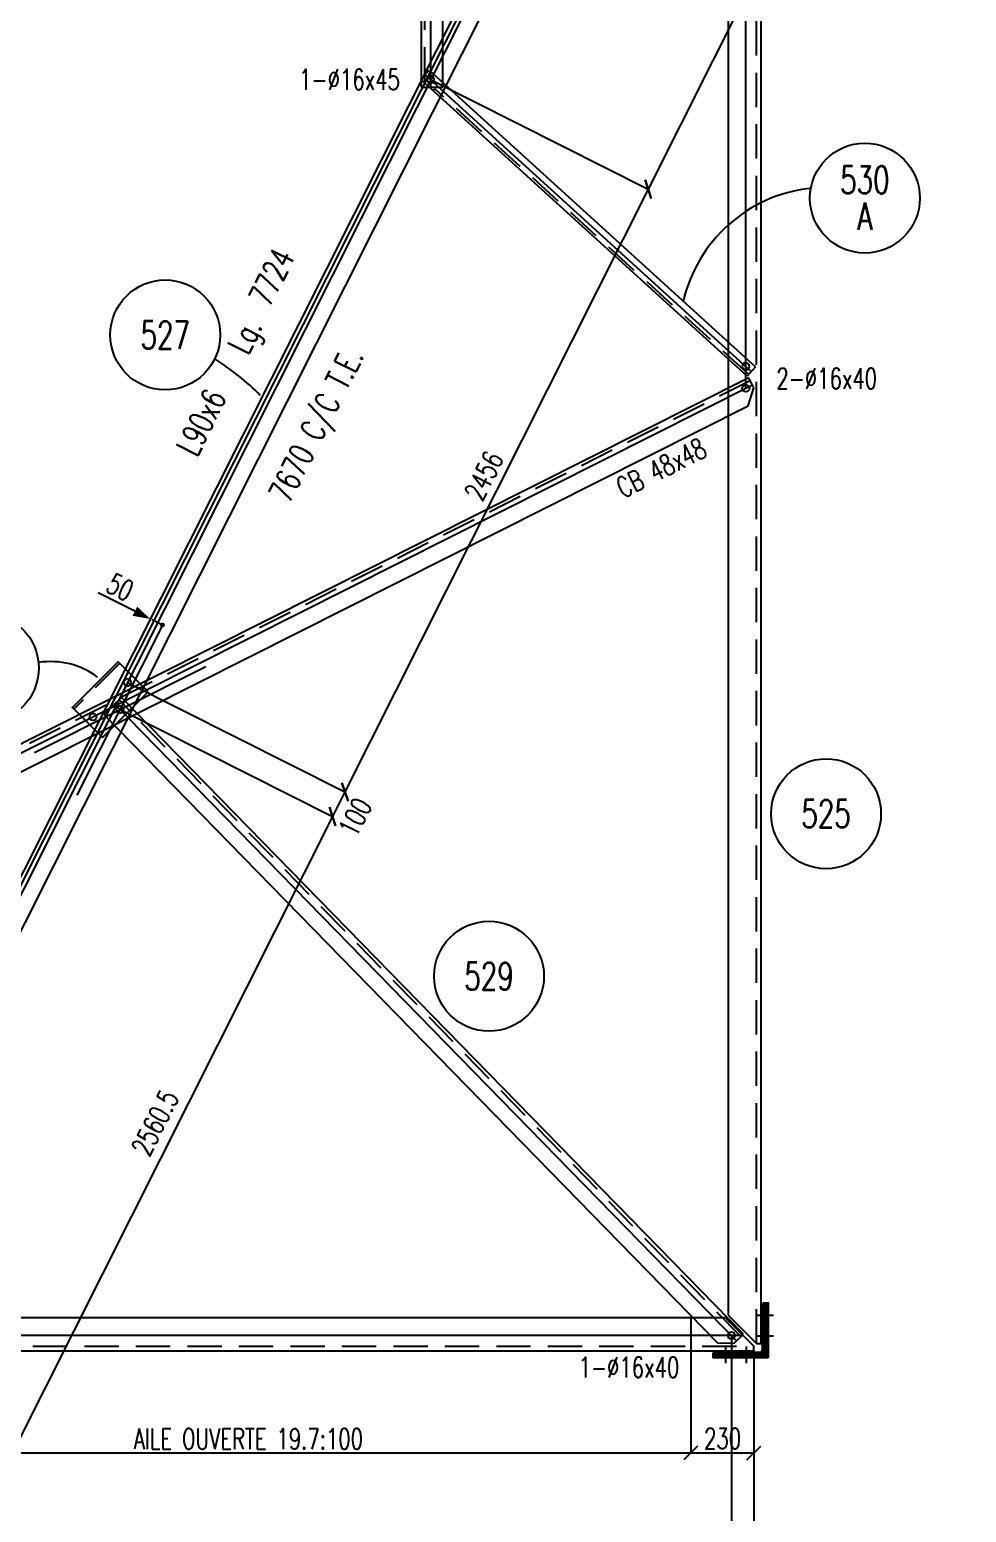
# Model space of a CAD drawing. Extents: x 575476 to 595751, y -97905 to -83554.
# Drawn here: x 587613 to 591024, y -94850 to -89453 of the extents above; entities that cross this region are included whole.
import ezdxf
from ezdxf.enums import TextEntityAlignment as Align

# ---------------------------------------------------------------- set-up
doc = ezdxf.new("R2010")
doc.units = 0
doc.header["$LTSCALE"] = 250
doc.header["$MEASUREMENT"] = 0
doc.linetypes.add('DASHED', pattern=[0.75, 0.5, -0.25])
doc.layers.get('0').update_dxf_attribs({"linetype": 'CONTINUOUS'})
doc.layers.get('DEFPOINTS').update_dxf_attribs({"linetype": 'CONTINUOUS'})
for name, color, linetype in [('ASSI', 6, 'CONTINUOUS'), ('BOLLINI_1', 7, 'CONTINUOUS'), ('BOLLINI_5', 7, 'CONTINUOUS'), ('FORI', 2, 'CONTINUOUS'), ('LINEA_ANG', 2, 'CONTINUOUS'), ('LINEE_PIASTRE', 2, 'CONTINUOUS'), ('LS', 7, 'CONTINUOUS'), ('PIASTRE', 5, 'CONTINUOUS'), ('QT_MAL', 7, 'CONTINUOUS'), ('QT_MPR', 7, 'CONTINUOUS'), ('TRAT-Y', 7, 'DASHED')]:
    doc.layers.add(name, color=color, linetype=linetype)
doc.styles.add('QUOTE', font='ROMANS8.SHX', dxfattribs={"width": 0.7})
doc.styles.add('RQL', font='ROMANS8.SHX', dxfattribs={"width": 0.7})
doc.styles.add('RS', font='ROMANS8.shx', dxfattribs={"width": 0.7})
doc.styles.get("Standard").update_dxf_attribs({"font": 'ROMANS8.SHX', "width": 0.7})
doc.dimstyles.new('FRECCE1', dxfattribs={"dimtxt": 75, "dimasz": 8.33, "dimexe": 0, "dimexo": 0, "dimgap": 1, "dimtad": 1, "dimzin": 0, "dimdsep": 46, "dimtxsty": 'RS', "dimblk1": 'QUOTP', "dimblk2": 'QUOTF', "dimsah": 1, "dimcen": 0, "dimclrd": 2, "dimclre": 2, "dimclrt": 7, "dimadec": 0, "dimazin": 0, "dimtfac": 1, "dimtix": 1, "dimtmove": 2, "dimatfit": 3, "dimldrblk": 'QUOTP', "dimfxl": 1, "dimtolj": 1, "dimtzin": 0, "dimarcsym": 0})
doc.dimstyles.new('TRATTO', dxfattribs={"dimscale": 0, "dimtxt": 75, "dimasz": 50, "dimexe": 0, "dimexo": 0, "dimgap": 10, "dimtad": 1, "dimrnd": 0.5, "dimdsep": 46, "dimtxsty": 'RS', "dimblk1": 'OBLIQUE', "dimblk2": 'OBLIQUE', "dimsah": 1, "dimcen": 0.09, "dimclrd": 2, "dimclre": 2, "dimclrt": 7, "dimadec": 0, "dimazin": 0, "dimtfac": 1, "dimtix": 1, "dimtmove": 2, "dimatfit": 3, "dimfxl": 1, "dimtolj": 1, "dimtzin": 0, "dimarcsym": 0})

# ---------------------------------------------------------------- blocks, each defined once
blk = doc.blocks.new('16')
blk.add_circle((0, 0), 1)
blk = doc.blocks.new('MRKR_98')
blk.add_point((0, 0))
at = {"color": 7, "style": 'QUOTE', "width": 0.5, "flags": 1}
for tag, p in [('NFORI', (3.72, 5.3)), ('TI', (3.73, 6.83)), ('DI_S', (3.73, 6.42)), ('D_S', (3.73, 6.02)), ('E_S', (3.73, 5.68)), ('AUX2', (3.71, 4.93)), ('AUX1', (3.73, 4.19)), ('FAM', (3.73, 4.55)), ('COMMESSA', (3.73, 3.85)), ('MD', (3.73, 3.51)), ('MP', (3.73, 3.16)), ('LARGHEZZA', (3.73, 2.82)), ('SPESSORE', (3.73, 2.48)), ('NP', (3.73, 2.14)), ('SV', (3.73, 1.79)), ('PESO', (3.73, 1.45)), ('QUA', (3.73, 1.11)), ('LUN', (3.73, 0.76)), ('PROF', (3.73, 0.42)), ('POS', (3.73, 0.08))]:
    blk.add_attdef(tag, p, '', height=0.2, dxfattribs=at)
at = {"color": 7, "flags": 1}
for tag, p in [('LAV1', (5.26, 6.88)), ('LAV2', (5.26, 6.55)), ('LAV3', (5.26, 6.21)), ('LAV4', (5.26, 5.88)), ('LAV5', (5.26, 5.55)), ('LAV6', (5.26, 5.21)), ('LAV7', (5.26, 4.88)), ('LAV8', (5.26, 4.55)), ('LAV9', (5.26, 4.21)), ('LAV10', (5.26, 3.88))]:
    blk.add_attdef(tag, p, '', height=0.2, dxfattribs=at)
blk = doc.blocks.new('ASSE98')
blk.add_line((0, 0), (1, 0))
at = {"color": 7, "style": 'QUOTE', "width": 0.5, "flags": 1}
for tag, p in [('TI', (1.38308, 6.82731)), ('DI_S', (1.38308, 6.42178)), ('D_S', (1.38308, 6.02092)), ('E_S', (1.38308, 5.68065)), ('NFORI', (1.36454, 5.29792)), ('ALAR', (1.36349, 4.93246)), ('FAM', (1.3775, 4.54645)), ('ALA', (1.38308, 4.19257)), ('DISP2', (1.38308, 3.84971)), ('DISP1', (1.38308, 3.50686)), ('PINZAF', (1.38308, 3.164)), ('PINZAI', (1.38308, 2.82114)), ('TRP', (1.38308, 2.47829)), ('NP', (1.38308, 2.13543)), ('SV', (1.38308, 1.79257)), ('PESO', (1.38308, 1.44971)), ('QUA', (1.38308, 1.10686)), ('LUN', (1.38308, 0.764)), ('PROF', (1.38308, 0.42114)), ('POS', (1.38308, 0.07829))]:
    blk.add_attdef(tag, p, '', height=0.2, dxfattribs=at)
at = {"color": 7, "flags": 1}
for tag, p in [('LAV1', (3.07431, 6.82847)), ('LAV2', (3.07431, 6.49513)), ('LAV3', (3.07431, 6.1618)), ('LAV4', (3.07431, 5.82847)), ('LAV5', (3.07431, 5.49513)), ('LAV6', (3.07431, 5.1618)), ('LAV7', (3.07431, 4.82847)), ('LAV8', (3.07431, 4.49513)), ('LAV9', (3.07431, 4.1618)), ('LAV10', (3.07431, 3.82847))]:
    blk.add_attdef(tag, p, '', height=0.2, dxfattribs=at)
blk = doc.blocks.new('_OBLIQUE')
at = {"color": 0, "linetype": 'ByBlock'}
blk.add_line((-0.5, -0.5), (0.5, 0.5), dxfattribs=at)
blk = doc.blocks.new('*D55')
at = {"layer": 'DEFPOINTS', "color": 0, "transparency": 16777216}
for p in [(586773.7, -94206.1), (590168.7, -94206.1), (590168.7, -94997.8)]:
    blk.add_point(p, dxfattribs=at)
at = {"layer": 'QT_MPR', "color": 2, "lineweight": -2, "transparency": 16777216}
for p, q in [((586773.7, -94206.1), (586773.7, -94997.8)), ((590168.7, -94206.1), (590168.7, -94997.8)), ((586773.7, -94997.8), (590168.7, -94997.8))]:
    blk.add_line(p, q, dxfattribs=at)
at = {"layer": 'QT_MPR', "color": 2, "lineweight": -2, "transparency": 16777216, "xscale": 50, "yscale": 50, "zscale": 50, "rotation": 180}
blk.add_blockref('_OBLIQUE', (586773.7, -94997.8), dxfattribs=at)
at = {"layer": 'QT_MPR', "color": 2, "lineweight": -2, "transparency": 16777216, "xscale": 50, "yscale": 50, "zscale": 50}
blk.add_blockref('_OBLIQUE', (590168.7, -94997.8), dxfattribs=at)
at = {"layer": 'QT_MPR', "color": 7, "transparency": 16777216, "insert": (588471.2, -94950.3), "char_height": 75, "attachment_point": 5, "style": 'RS'}
blk.add_mtext('\\A1;3395', dxfattribs=at)
blk = doc.blocks.new('*D56')
at = {"layer": 'DEFPOINTS', "color": 0, "transparency": 16777216}
for p in [(590020.3, -94142.1), (590250.1, -94262.1), (590020.3, -94634.1)]:
    blk.add_point(p, dxfattribs=at)
at = {"layer": 'QT_MPR', "color": 2, "lineweight": -2, "transparency": 16777216}
for p, q in [((590020.3, -94142.1), (590020.3, -94634.1)), ((590250.1, -94262.1), (590250.1, -94634.1)), ((590250.1, -94634.1), (590020.3, -94634.1))]:
    blk.add_line(p, q, dxfattribs=at)
at = {"layer": 'QT_MPR', "color": 2, "lineweight": -2, "transparency": 16777216, "xscale": 50, "yscale": 50, "zscale": 50, "rotation": 180}
blk.add_blockref('_OBLIQUE', (590020.3, -94634.1), dxfattribs=at)
at = {"layer": 'QT_MPR', "color": 2, "lineweight": -2, "transparency": 16777216, "xscale": 50, "yscale": 50, "zscale": 50}
blk.add_blockref('_OBLIQUE', (590250.1, -94634.1), dxfattribs=at)
at = {"layer": 'QT_MPR', "color": 7, "transparency": 16777216, "insert": (590136.5, -94581.1), "char_height": 75, "attachment_point": 5, "style": 'RS'}
blk.add_mtext('\\A1;230', dxfattribs=at)
blk = doc.blocks.new('*D64')
at = {"layer": 'DEFPOINTS', "color": 0, "transparency": 16777216}
for p in [(590220.9, -87354.4), (589073.4, -89635.3), (589865.3, -90033.7)]:
    blk.add_point(p, dxfattribs=at)
at = {"layer": 'QT_MPR', "color": 2, "lineweight": -2, "transparency": 16777216}
for p, q in [((590220.9, -87354.4), (591012.9, -87752.8)), ((591012.9, -87752.8), (589865.3, -90033.7)), ((589073.4, -89635.3), (589865.3, -90033.7))]:
    blk.add_line(p, q, dxfattribs=at)
at = {"layer": 'QT_MPR', "color": 2, "lineweight": -2, "transparency": 16777216, "xscale": 50, "yscale": 50, "zscale": 50}
for p, rotation in [((591012.9, -87752.8), 63.29214062312654), ((589865.3, -90033.7), 243.2921406231265)]:
    blk.add_blockref('_OBLIQUE', p, dxfattribs=dict(at, rotation=rotation))
at = {"layer": 'QT_MPR', "color": 7, "transparency": 16777216, "insert": (590428.8, -88778.3), "char_height": 75, "attachment_point": 5, "rotation": 63.2921, "style": 'RS'}
blk.add_mtext('\\A1;2553.5', dxfattribs=at)
blk = doc.blocks.new('*D65')
at = {"layer": 'DEFPOINTS', "color": 0, "transparency": 16777216}
for p in [(589073.4, -89635.3), (587969.6, -91829.3), (588761.5, -92227.7)]:
    blk.add_point(p, dxfattribs=at)
at = {"layer": 'QT_MPR', "color": 2, "lineweight": -2, "transparency": 16777216}
for p, q in [((589073.4, -89635.3), (589865.3, -90033.7)), ((589865.3, -90033.7), (588761.5, -92227.7)), ((587969.6, -91829.3), (588761.5, -92227.7))]:
    blk.add_line(p, q, dxfattribs=at)
at = {"layer": 'QT_MPR', "color": 2, "lineweight": -2, "transparency": 16777216, "xscale": 50, "yscale": 50, "zscale": 50}
for p, rotation in [((589865.3, -90033.7), 63.29214062312654), ((588761.5, -92227.7), 243.2921406231265)]:
    blk.add_blockref('_OBLIQUE', p, dxfattribs=dict(at, rotation=rotation))
at = {"layer": 'QT_MPR', "color": 7, "transparency": 16777216, "insert": (589267.5, -91077.4), "char_height": 75, "attachment_point": 5, "rotation": 63.2921, "style": 'RS'}
blk.add_mtext('\\A1;2456', dxfattribs=at)
blk = doc.blocks.new('*D66')
at = {"layer": 'DEFPOINTS', "color": 0, "transparency": 16777216}
for p in [(587969.6, -91829.3), (587942.4, -91927.6), (588716.5, -92317.1)]:
    blk.add_point(p, dxfattribs=at)
at = {"layer": 'QT_MPR', "color": 2, "lineweight": -2, "transparency": 16777216}
for p, q in [((587969.6, -91829.3), (588761.5, -92227.7)), ((587942.4, -91927.6), (588716.5, -92317.1)), ((588761.5, -92227.7), (588716.5, -92317.1))]:
    blk.add_line(p, q, dxfattribs=at)
at = {"layer": 'QT_MPR', "color": 2, "lineweight": -2, "transparency": 16777216, "xscale": 50, "yscale": 50, "zscale": 50}
for p, rotation in [((588761.5, -92227.7), 63.29214062312654), ((588716.5, -92317.1), 243.2921406231265)]:
    blk.add_blockref('_OBLIQUE', p, dxfattribs=dict(at, rotation=rotation))
at = {"layer": 'QT_MPR', "color": 7, "transparency": 16777216, "insert": (588799.2, -92319.5), "char_height": 75, "attachment_point": 5, "rotation": 63.2921, "style": 'RS'}
blk.add_mtext('\\A1;100', dxfattribs=at)
blk = doc.blocks.new('*D67')
at = {"layer": 'DEFPOINTS', "color": 0, "transparency": 16777216}
for p in [(587942.4, -91927.6), (586773.7, -94206.1), (587565.6, -94604.5)]:
    blk.add_point(p, dxfattribs=at)
at = {"layer": 'QT_MPR', "color": 2, "lineweight": -2, "transparency": 16777216}
for p, q in [((587942.4, -91927.6), (588716.5, -92317.1)), ((588716.5, -92317.1), (587565.6, -94604.5)), ((586773.7, -94206.1), (587565.6, -94604.5))]:
    blk.add_line(p, q, dxfattribs=at)
at = {"layer": 'QT_MPR', "color": 2, "lineweight": -2, "transparency": 16777216, "xscale": 50, "yscale": 50, "zscale": 50}
for p, rotation in [((588716.5, -92317.1), 63.29214062312654), ((587565.6, -94604.5), 243.2921406231265)]:
    blk.add_blockref('_OBLIQUE', p, dxfattribs=dict(at, rotation=rotation))
at = {"layer": 'QT_MPR', "color": 7, "transparency": 16777216, "insert": (588070.2, -93432.2), "char_height": 75, "attachment_point": 5, "rotation": 63.2921, "style": 'RS'}
blk.add_mtext('\\A1;2560.5', dxfattribs=at)
blk = doc.blocks.new('QUOTP')
at = {"layer": 'ASSI', "color": 2, "const_width": 1.07}
blk.add_lwpolyline([(-0.53, 0, 1), (0.53, 0, 1)], format="xyb", close=True, dxfattribs=at)
blk = doc.blocks.new('QUOTF')
at = {"layer": 'LS', "color": 2}
blk.add_line((7.5, 0), (25.5, 0), dxfattribs=at)
blk.add_solid([(7.5, 2.25), (0, 0), (7.5, -2.25)], dxfattribs=at)
blk = doc.blocks.new('*D99')
at = {"layer": 'DEFPOINTS', "color": 0, "transparency": 16777216}
for p in [(588052.3, -91598), (588052.3, -91598), (588097, -91620.4)]:
    blk.add_point(p, dxfattribs=at)
at = {"layer": 'QT_MAL', "color": 2, "lineweight": -2, "transparency": 16777216}
blk.add_line((588089.5, -91616.7), (588059.8, -91601.7), dxfattribs=at)
at = {"layer": 'QT_MAL', "color": 2, "lineweight": -2, "transparency": 16777216, "xscale": 8.33, "yscale": 8.33, "zscale": 8.33}
for name, p, rotation in [('QUOTF', (588052.3, -91598), 153.2921406231265), ('QUOTP', (588097, -91620.4), 333.2921406231266)]:
    blk.add_blockref(name, p, dxfattribs=dict(at, rotation=rotation))
at = {"layer": 'QT_MAL', "color": 7, "transparency": 16777216, "insert": (587943.1, -91482.5), "char_height": 75, "attachment_point": 5, "rotation": 333.2921, "style": 'RS'}
blk.add_mtext('\\A1;50', dxfattribs=at)
blk = doc.blocks.new('bull')
at = {"style": 'RS', "width": 0.7, "flags": 1}
for tag, p in [('NN', (-12.25, 0)), ('DIAMETRO', (0, -4.86)), ('SERRAGGIO', (0, -9.71)), ('LUNGHEZZA', (0, -14.57)), ('NB', (0, -19.43)), ('TIPO', (0, -24.12)), ('EL', (-0.14, -29))]:
    blk.add_attdef(tag, p, '', height=3, dxfattribs=at)
at = {"style": 'RS', "width": 0.7}
blk.add_attdef('BULLONE', (0, 0), '', height=3, dxfattribs=at)
blk = doc.blocks.new('xxx')
blk.add_circle((0, 0), 8)
at = {"color": 3, "style": 'RQL', "width": 0.7}
blk.add_attdef('POS', text='', height=4, dxfattribs=at).set_placement((0, 0), align=Align.MIDDLE)
at = {"style": 'RQL', "width": 0.7, "flags": 1}
for tag, p in [('POS1', (-0.39, -5.42)), ('TIPO', (-0.39, -8.66))]:
    blk.add_attdef(tag, p, '', height=2, dxfattribs=at)
blk = doc.blocks.new('YYY')
blk.add_circle((0, 0), 8)
at = {"color": 3, "style": 'RQL', "width": 0.7}
for tag, p in [('POS3', (0, 0.65)), ('POS2', (0, -4.63))]:
    blk.add_attdef(tag, text='', height=4, dxfattribs=at).set_placement(p, align=Align.CENTER)
at = {"style": 'RQL', "width": 0.7, "flags": 1}
blk.add_attdef('TIPO', text='', height=3, dxfattribs=at).set_placement((0, 0), align=Align.MIDDLE_CENTER)
blk = doc.blocks.new('*D107')
at = {"layer": 'DEFPOINTS', "color": 0, "transparency": 16777216}
for p in [(590168.7, -94206.1), (590250.1, -94262.1), (590250.1, -94997.8)]:
    blk.add_point(p, dxfattribs=at)
at = {"layer": 'LS', "color": 2, "lineweight": -2, "transparency": 16777216}
for p, q in [((590168.7, -94206.1), (590168.7, -94997.8)), ((590250.1, -94262.1), (590250.1, -94997.8)), ((590168.7, -94997.8), (590250.1, -94997.8))]:
    blk.add_line(p, q, dxfattribs=at)
at = {"layer": 'LS', "color": 2, "lineweight": -2, "transparency": 16777216, "xscale": 50, "yscale": 50, "zscale": 50, "rotation": 180}
blk.add_blockref('_OBLIQUE', (590168.7, -94997.8), dxfattribs=at)
at = {"layer": 'LS', "color": 2, "lineweight": -2, "transparency": 16777216, "xscale": 50, "yscale": 50, "zscale": 50}
blk.add_blockref('_OBLIQUE', (590250.1, -94997.8), dxfattribs=at)
at = {"layer": 'LS', "color": 7, "transparency": 16777216, "insert": (590139.2, -95077.5), "char_height": 75, "attachment_point": 5, "style": 'RS'}
blk.add_mtext('\\A1;81.5', dxfattribs=at)

msp = doc.modelspace()

# ---------------------------------------------------------------- hatches: boundary and pattern name
at = {"layer": 'LS'}
h = msp.add_hatch(dxfattribs=at)
h.set_pattern_fill('_U', color=6, scale=5, angle=45, style=0, pattern_type=0)
h.set_pattern_definition([(45, (23173.9845, -89504.62), (-3.535533906, 3.535533906), [])])
edge = h.paths.add_edge_path()
edge.add_line((590301.933, -94287.098), (590101.933, -94287.098))
edge.add_line((590101.933, -94287.098), (590101.933, -94273.098))
edge.add_arc((590107.933, -94273.098), 6, 450, 540, ccw=False)
edge.add_line((590107.933, -94267.098), (590269.933, -94267.098))
edge.add_arc((590269.933, -94255.098), 12, 270, 360)
edge.add_line((590281.933, -94255.098), (590281.933, -94093.098))
edge.add_arc((590287.933, -94093.098), 6, 450, 540, ccw=False)
edge.add_line((590287.933, -94087.098), (590301.933, -94087.098))
edge.add_line((590301.933, -94087.098), (590301.933, -94287.098))

# ---------------------------------------------------------------- linework, layer by layer
at = {"layer": 'LINEA_ANG'}
for p, q in [((589038.358, -84956.468), (589038.358, -89662.468)), ((589118.358, -89662.468), (589118.358, -84956.468)), ((590156.933, -86393.277), (590156.933, -94132.277)), ((590276.933, -94235.277), (590276.933, -86393.277)), ((590206.256, -87316.81), (586734.769, -94216.735)), ((590220.933, -87324.194), (586746.382, -94222.577)), ((586815.167, -94257.184), (590286.654, -87357.26)), ((589037.992, -89634.234), (589068.267, -89600.941)), ((589068.267, -89600.941), (590255.71, -90680.758)), ((590225.434, -90714.051), (589037.992, -89634.234)), ((589038.358, -89662.468), (589118.358, -89662.468)), ((589082.382, -89674.601), (589088.101, -89668.312)), ((590255.71, -90680.758), (590225.434, -90714.051)), ((590231.569, -90719.935), (583331.644, -94191.421)), ((590229.14, -90821.906), (590250.445, -90757.454)), ((590250.445, -90757.454), (590231.569, -90719.935)), ((583448.919, -94233.167), (590229.14, -90821.906)), ((587948.287, -91883.508), (587883.913, -91946.405)), ((590212.588, -94200.95), (587948.287, -91883.508)), ((587883.913, -91946.405), (590118.163, -94233.092)), ((590147.111, -94142.098), (584250.111, -94142.098)), ((590147.111, -94142.098), (590250.111, -94245.098)), ((590156.933, -94132.277), (590259.933, -94235.277)), ((590178.971, -94233.797), (590212.588, -94200.95)), ((584250.111, -94262.098), (590250.111, -94262.098)), ((590118.163, -94233.092), (590178.971, -94233.797)), ((590250.111, -94262.098), (590250.111, -94245.098)), ((590259.933, -94235.277), (590276.933, -94235.277))]:
    msp.add_line(p, q, dxfattribs=at)
at = {"layer": 'LINEE_PIASTRE'}
for p, q in [((587935.181, -91754.176), (587769.011, -91920.346)), ((588044.782, -91863.778), (587935.181, -91754.176)), ((587878.612, -92029.948), (588044.782, -91863.778)), ((587769.011, -91920.346), (587878.612, -92029.948))]:
    msp.add_line(p, q, dxfattribs=at)
at = {"layer": 'LS', "color": 6}
for p, q in [((590220.933, -90758.869), (590220.933, -86366.755)), ((588099.399, -91615.646), (587785.489, -92239.573)), ((587630.481, -92084.565), (588254.408, -91770.655)), ((590321.616, -94133.214), (590260.933, -94133.214)), ((590211.111, -94206.098), (579050.192, -94206.098)), ((590321.616, -94208.351), (590260.933, -94208.351)), ((590148.049, -94306.781), (590148.049, -94246.098)), ((590223.185, -94306.781), (590223.185, -94246.098))]:
    msp.add_line(p, q, dxfattribs=at)
at = {"layer": 'LS', "color": 2}
msp.add_line((590020.257, -94634.142), (586873.569, -94634.142), dxfattribs=at)
at = {"layer": 'LS', "color": 6}
msp.add_lwpolyline([(590301.933, -94287.098), (590101.933, -94287.098), (590101.933, -94273.098, -0.41421356), (590107.933, -94267.098), (590269.933, -94267.098, 0.41421356), (590281.933, -94255.098), (590281.933, -94093.098, -0.41421356), (590287.933, -94087.098), (590301.933, -94087.098)], format="xyb", close=True, dxfattribs=at)
for centre, radius, start, end in [((590512.852, -90561.189), 533.056, 96.38423, 167.136397), ((587795.608, -91436.375), 925.961, 44.759065, 57.938305), ((587689.48, -92039.566), 286.322, 53.206531, 98.538164)]:
    msp.add_arc(centre, radius, start, end, dxfattribs=at)
at = {"layer": 'TRAT-Y'}
for p, q in [((589050.858, -85016.468), (589050.858, -89662.468)), ((590259.933, -94235.277), (590259.933, -86393.277)), ((590231.153, -90707.762), (589088.101, -89668.312)), ((590237.412, -90731.548), (583337.487, -94203.034)), ((587940.838, -91759.833), (587774.668, -91926.003)), ((590203.289, -94210.036), (587938.988, -91892.593)), ((584250.111, -94245.098), (590250.111, -94245.098))]:
    msp.add_line(p, q, dxfattribs=at)

# ---------------------------------------------------------------- block references
at = {"layer": 'ASSI'}
for p, xscale, zscale, rotation in [((589073.358, -84956.468), 4706, 4706, 270), ((590276.933, -94235.277), 7842, 7842, 90), ((589053.466, -89617.217), 1605, 1605, 317.7177644699593), ((590187.554, -94225.411), 3240, 3240, 134.3354810650928), ((584250.111, -94262.098), 6000, 6000, 359.9999999999999)]:
    msp.add_blockref('ASSE98', p, dxfattribs=dict(at, xscale=xscale, zscale=zscale, rotation=rotation))
ref = msp.add_blockref('ASSE98', (590233.055, -87330.293), dxfattribs=dict(at, xscale=7723.999999999999, zscale=7723.999999999999, rotation=243.2921406231265))
ref.add_attrib('PROF', 'L90x6', (588221.679, -91012.256), dxfattribs={"layer": '0', "color": 2, "height": 87.5, "rotation": 63.292141, "style": 'QUOTE', "width": 0.7})
ref.add_attrib('LUN', '7724', (588486.238, -90467.507), dxfattribs={"layer": '0', "color": 2, "height": 87.5, "rotation": 63.292141, "style": 'QUOTE', "width": 0.7})
ref.add_attrib('PESO', '7670 C/C T.E.', (588558.903, -91181.921), dxfattribs={"layer": '0', "color": 2, "height": 87.5, "rotation": 63.292141, "style": 'QUOTE', "width": 0.7})
ref.add_attrib('SV', 'Lg.', (588408.309, -90641.31), dxfattribs={"layer": '0', "color": 2, "height": 87.5, "rotation": 63.292141, "style": 'QUOTE', "width": 0.7})
ref = msp.add_blockref('ASSE98', (590245.052, -90746.734), dxfattribs=dict(at, xscale=7724, zscale=7724, rotation=206.7078593768721))
ref.add_attrib('LAV1', 'CB 86x43', (583891.488, -94118.196), dxfattribs={"layer": '0', "color": 7, "height": 75, "rotation": 26.707859, "width": 0.7})
ref.add_attrib('LAV2', 'CB 48x48', (589774.451, -91160.084), dxfattribs={"layer": '0', "color": 7, "height": 75, "rotation": 26.707859, "width": 0.7})
at = {"layer": 'BOLLINI_1', "xscale": 25, "yscale": 25, "zscale": 25}
for p, values in [((588107.168, -90564.404), {'POS': '527'}), ((587446.421, -91776.577), {'POS': '534'}), ((590513.156, -92306.98), {'POS': '525'}), ((589286, -92898.479), {'POS': '529'})]:
    msp.add_blockref('xxx', p, dxfattribs=at).add_auto_attribs(values)
at = {"layer": 'BOLLINI_5', "xscale": 25, "yscale": 25, "zscale": 25}
msp.add_blockref('YYY', (590654.56, -90066.369), dxfattribs=at).add_auto_attribs({'POS3': '530', 'POS2': 'A'})
at = {"layer": 'FORI', "xscale": -13, "yscale": 13, "zscale": 13}
for p, rotation in [((589073.358, -89635.307), 90), ((590220.933, -90678.869), 90), ((587969.551, -91829.298), 90.00000000015956)]:
    msp.add_blockref('16', p, dxfattribs=dict(at, rotation=rotation))
at = {"layer": 'FORI', "xscale": 13, "yscale": 13, "zscale": 13}
for p in [(590220.933, -90758.869), (587844.132, -91954.717), (587942.444, -91927.61), (590168.684, -94206.098)]:
    msp.add_blockref('16', p, dxfattribs=at)
at = {"layer": 'LS', "color": 7, "xscale": 25, "yscale": 25, "zscale": 25}
for p, values in [((588594.65, -89671.805), {'BULLONE': '1-%%c16x45                '}), ((590332.315, -90760.284), {'BULLONE': '2-%%c16x40                '}), ((589612.095, -94359.293), {'BULLONE': '1-%%c16x40                '})]:
    msp.add_blockref('bull', p, dxfattribs=at).add_auto_attribs(values)
at = {"layer": 'PIASTRE', "xscale": 20, "yscale": 20, "zscale": 20, "rotation": 315.0000000000001}
msp.add_blockref('MRKR_98', (587769.011, -91920.346), dxfattribs=at)

# ---------------------------------------------------------------- texts
at = {"layer": 'LS', "color": 7, "style": 'RS', "width": 0.7}
msp.add_text('AILE OUVERTE 19.7:100 ', height=75, dxfattribs=at).set_placement((587992.311, -94619.741))

# ---------------------------------------------------------------- dimensions: what is measured, and where the dimension line sits
at = {"layer": 'LS'}
dim = msp.add_linear_dim(base=(590250.111, -94997.805), p1=(590168.684, -94206.098), p2=(590250.111, -94262.098), dimstyle='TRATTO', override={"dimscale": 1}, dxfattribs=at)
dim.commit()
dim.dimension.update_dxf_attribs({"geometry": '*D107', "text_midpoint": (590139.202, -95077.486), "dimtype": 160})
at = {"layer": 'QT_MAL'}
dim = msp.add_linear_dim(base=(588052.319, -91597.974), p1=(588096.984, -91620.446), p2=(588052.319, -91597.974), angle=333.292141, text='50', dimstyle='FRECCE1', dxfattribs=at)
dim.commit()
dim.dimension.update_dxf_attribs({"geometry": '*D99', "text_midpoint": (587943.062, -91482.528), "dimtype": 160})
at = {"layer": 'QT_MPR'}
for base, p1, p2, text, picture, middle in [((589865.302, -90033.749), (590220.933, -87354.387), (589073.358, -89635.307), '2553.5', '*D64', (590428.766, -88778.276)), ((588761.469, -92227.727), (589073.358, -89635.307), (587969.551, -91829.298), '2456', '*D65', (589267.529, -91077.355)), ((588716.522, -92317.064), (587969.551, -91829.298), (587942.444, -91927.61), '100', '*D66', (588799.183, -92319.466)), ((587565.648, -94604.541), (587942.444, -91927.61), (586773.703, -94206.098), '2560.5', '*D67', (588070.153, -93432.212))]:
    dim = msp.add_linear_dim(base=base, p1=p1, p2=p2, angle=63.292141, text=text, dimstyle='TRATTO', override={"dimscale": 1}, dxfattribs=at)
    dim.commit()
    dim.dimension.update_dxf_attribs({"geometry": picture, "text_midpoint": middle, "dimtype": 160})
for base, p1, p2, picture, middle in [((590020.257, -94634.142), (590250.111, -94262.098), (590020.257, -94142.098), '*D56', (590136.488, -94581.133)), ((590168.684, -94997.805), (586773.703, -94206.098), (590168.684, -94206.098), '*D55', (588471.194, -94950.305))]:
    dim = msp.add_linear_dim(base=base, p1=p1, p2=p2, dimstyle='TRATTO', override={"dimscale": 1}, dxfattribs=at)
    dim.commit()
    dim.dimension.update_dxf_attribs({"geometry": picture, "text_midpoint": middle, "dimtype": 160})

doc.saveas('drawing.dxf')
